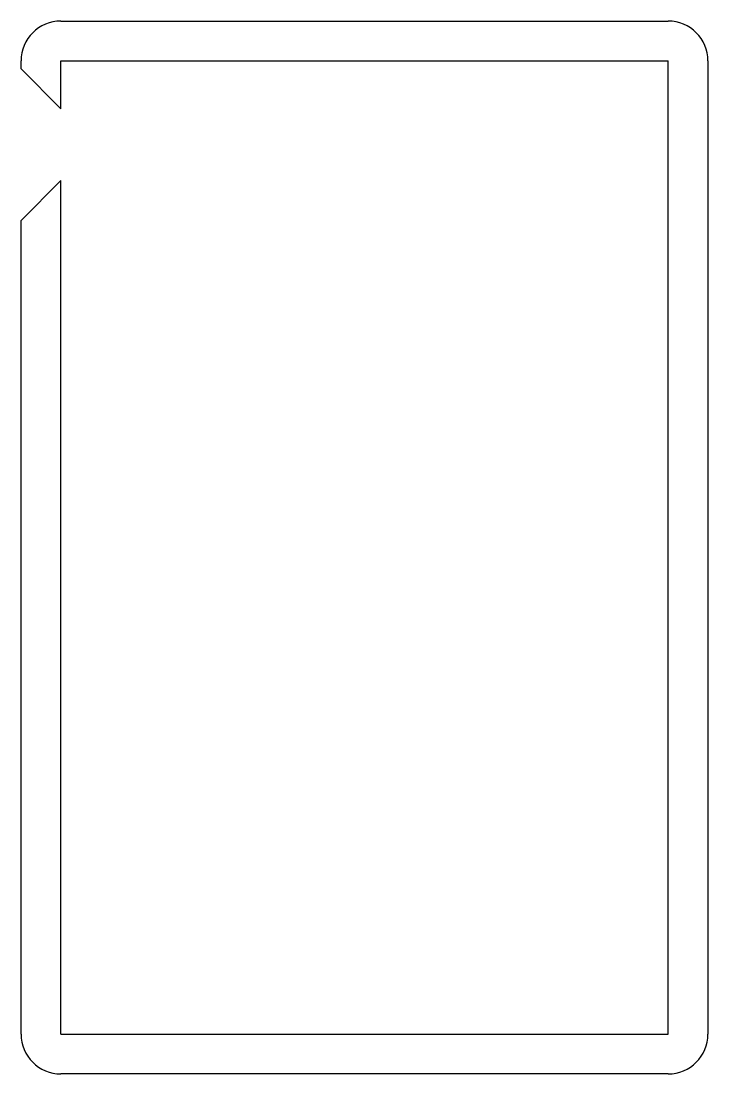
# Model space of a CAD drawing. Header units: millimetres. Extents: x 2597 to 2683, y 1323 to 1455.
import ezdxf

# ---------------------------------------------------------------- set-up
doc = ezdxf.new("R2010")
doc.units = ezdxf.units.MM

msp = doc.modelspace()

# ---------------------------------------------------------------- linework, layer by layer
at = {"color": 0}
for p, q in [((2601.7, 1455.33), (2677.9, 1455.33)), ((2682.9, 1450.33), (2682.9, 1328.33)), ((2596.7, 1328.33), (2596.7, 1430.33)), ((2677.9, 1323.33), (2601.7, 1323.33))]:
    msp.add_line(p, q, dxfattribs=at)
for p, q in [((2596.7, 1449.33), (2596.7, 1450.33)), ((2601.7, 1444.33), (2601.7, 1450.33)), ((2601.7, 1450.33), (2677.9, 1450.33)), ((2677.9, 1328.33), (2677.9, 1450.33)), ((2596.7, 1449.33), (2601.7, 1444.33)), ((2596.7, 1430.33), (2601.7, 1435.33)), ((2601.7, 1328.33), (2601.7, 1435.33)), ((2601.7, 1328.33), (2677.9, 1328.33))]:
    msp.add_line(p, q)
for centre, start, end in [((2601.7, 1450.33), 90, 180), ((2677.9, 1450.33), 360, 450), ((2601.7, 1328.33), 180, 270), ((2677.9, 1328.33), 270, 360)]:
    msp.add_arc(centre, 5, start, end, dxfattribs=at)

doc.saveas('drawing.dxf')
